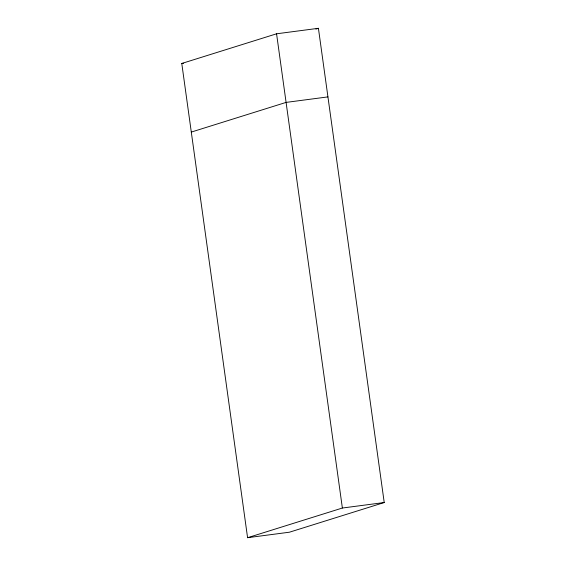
<?xml version="1.0" encoding="UTF-8"?>
<svg xmlns="http://www.w3.org/2000/svg" width="566" height="566" viewBox="0 0 566 566"><rect width="100%" height="100%" fill="white"/><g stroke="black" fill="none" stroke-linecap="round" stroke-linejoin="round"><path stroke-width="0.85" d="M181.778 63.47L276.569 33.797L318.417 28.3L384.222 502.53L289.431 532.203L247.583 537.7L181.778 63.47L183.525 63.243M315.899 29.085L318.417 28.3M191.301 132.076L286.085 102.396L327.933 96.899M247.583 537.7L342.373 508.027L384.222 502.53M276.569 33.797L342.373 508.027"/></g></svg>
